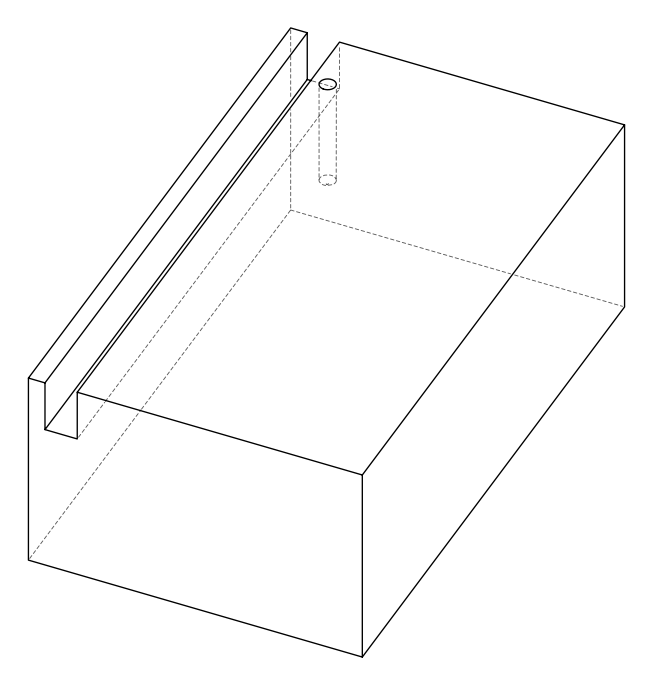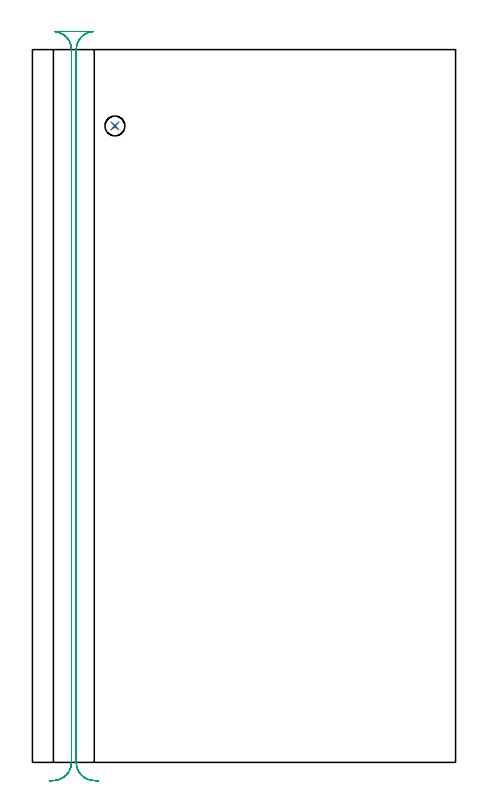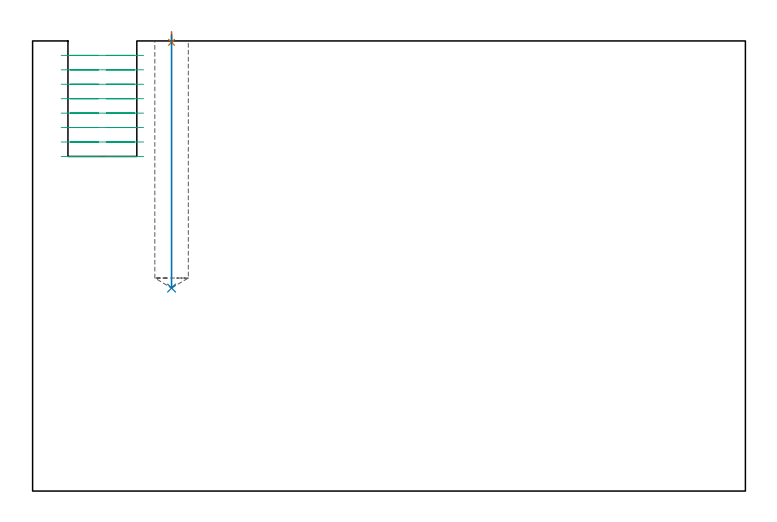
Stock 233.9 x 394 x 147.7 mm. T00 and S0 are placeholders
(PLAN: 3 operations, 2 tool changes, 14.5 min)
(1 SPOT_DRILL | STEP1POCKET | NXT0321_9005460120000 | 0.03 min | 5 mm3)
(2 DRILL_BLIND_HOLE_INTO_CENTER | STEP1POCKET | UGT0301_505 | 0.33 min | 7464 mm3)
(3 MILL_RECTANGULAR_SLOT | SLOT_RECTANGULAR | UGT0201_094 | Follow Part, ap 5, ae 75% | 14.12 min | 337476 mm3)
(TOOL NXT0321_9005460120000 | NC Spot Drill, 142deg, 12mm, Carbide, Uncoated | D12 PA142 FL30 Z2)
(TOOL UGT0301_505 | Carbide Drill 11.0 mm | D11 PA118 FL94 Z2)
(TOOL UGT0201_094 | End mill 20 mm | D20 FL38 Z4)
(OP 1 SPOT_DRILL)
G17 G21 G94 G90
T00 M6
G54
G17 G0 G90 X45.6 Y351.8 S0 M3
G43 Z157.7 H0
G94 G81 G98 Z147.227 F250. R150.7
G80
M5
M2
(OP 2 DRILL_BLIND_HOLE_INTO_CENTER)
G17 G21 G94 G90
T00 M6
G54
G17 G0 G90 X45.6 Y351.8 S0 M3
G43 Z157.7 H0
G94 G81 G98 Z66.6 F250. R149.7
G80
M5
M2
(OP 3 MILL_RECTANGULAR_SLOT)
G17 G21 G94 G90
T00 M6
G54
G17 G0 G90 X36.417 Y-10.202 S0 M3
G43 Z157.7 H0
Z142.962
G94 G1 X33.426 Y-9.97 F250.
G2 X24.2 Y0. R10. F500.
G1 Y394.
G2 X33.426 Y403.97 R10.
G1 Y404.
X12.374
Y403.97
G2 X21.6 Y394. R10.
G1 Y0.
G2 X12.374 Y-9.97 R10.
G1 X9.383 Y-10.202 F250.
G0 X36.417 Z138.225
G1 X33.426 Y-9.97
G2 X24.2 Y0. R10. F500.
G1 Y394.
G2 X33.426 Y403.97 R10.
G1 Y404.
X12.374
Y403.97
G2 X21.6 Y394. R10.
G1 Y0.
G2 X12.374 Y-9.97 R10.
G1 X9.383 Y-10.202 F250.
G0 X36.417 Z133.487
G1 X33.426 Y-9.97
G2 X24.2 Y0. R10. F500.
G1 Y394.
G2 X33.426 Y403.97 R10.
G1 Y404.
X12.374
Y403.97
G2 X21.6 Y394. R10.
G1 Y0.
G2 X12.374 Y-9.97 R10.
G1 X9.383 Y-10.202 F250.
G0 X36.417 Z128.75
G1 X33.426 Y-9.97
G2 X24.2 Y0. R10. F500.
G1 Y394.
G2 X33.426 Y403.97 R10.
G1 Y404.
X12.374
Y403.97
G2 X21.6 Y394. R10.
G1 Y0.
G2 X12.374 Y-9.97 R10.
G1 X9.383 Y-10.202 F250.
G0 X36.417 Z124.012
G1 X33.426 Y-9.97
G2 X24.2 Y0. R10. F500.
G1 Y394.
G2 X33.426 Y403.97 R10.
G1 Y404.
X12.374
Y403.97
G2 X21.6 Y394. R10.
G1 Y0.
G2 X12.374 Y-9.97 R10.
G1 X9.383 Y-10.202 F250.
G0 X36.417 Z119.275
G1 X33.426 Y-9.97
G2 X24.2 Y0. R10. F500.
G1 Y394.
G2 X33.426 Y403.97 R10.
G1 Y404.
X12.374
Y403.97
G2 X21.6 Y394. R10.
G1 Y0.
G2 X12.374 Y-9.97 R10.
G1 X9.383 Y-10.202 F250.
G0 X36.417 Z114.537
G1 X33.426 Y-9.97
G2 X24.2 Y0. R10. F500.
G1 Y394.
G2 X33.426 Y403.97 R10.
G1 Y404.
X12.374
Y403.97
G2 X21.6 Y394. R10.
G1 Y0.
G2 X12.374 Y-9.97 R10.
G1 X9.383 Y-10.202 F250.
G0 X36.417 Z109.8
G1 X33.426 Y-9.97
G2 X24.2 Y0. R10. F500.
G1 Y394.
G2 X33.426 Y403.97 R10.
G1 Y404.
X12.374
Y403.97
G2 X21.6 Y394. R10.
G1 Y0.
G2 X12.374 Y-9.97 R10.
G1 X9.383 Y-10.202 F250.
G0 Z157.7
M5
M2
